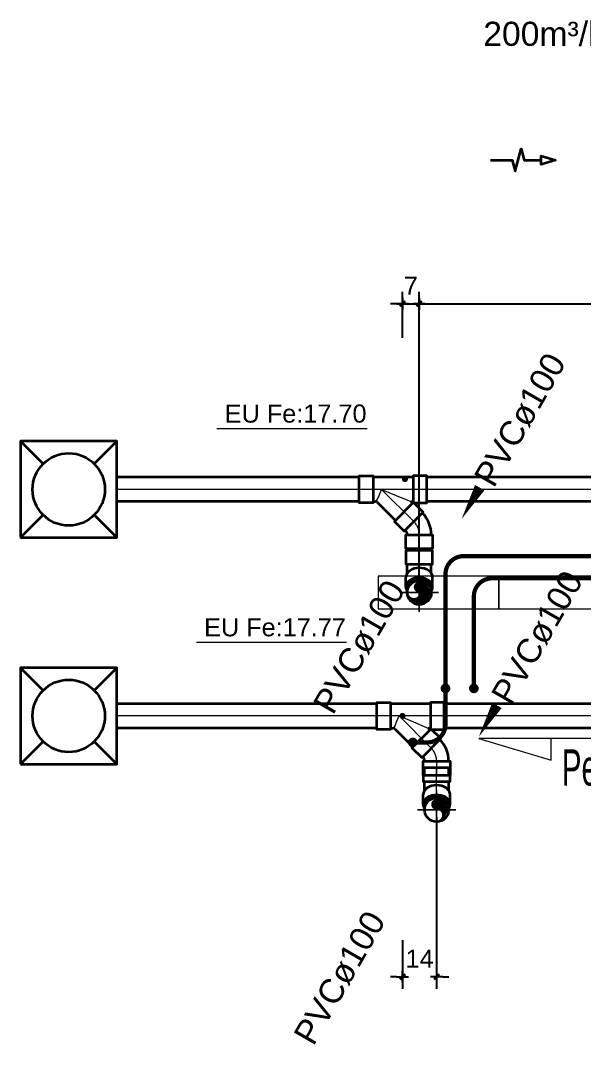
# Model space of a CAD drawing. Header units: metres. Extents: x -101133.8 to -101066.7, y -24899.3 to -24824.7.
# Drawn here: x -101113.208 to -101110.873, y -24844.081 to -24839.835 of the extents above; entities that cross this region are included whole.
import ezdxf
from ezdxf.enums import TextEntityAlignment as Align

# ---------------------------------------------------------------- set-up
doc = ezdxf.new("R2010")
doc.units = ezdxf.units.M
doc.header["$LTSCALE"] = 0.2
doc.header["$PDSIZE"] = -5
doc.linetypes.add('AXES', pattern=[50.8, 31.75, -6.35, 6.35, -6.35])
for name, color, linetype in [('CMT-COTATION DIVERS', 1, 'Continuous'), ('CMT-CVC-CTA1-REPRISE', 11, 'Continuous'), ('CMT-PLB-EC-U', 1, 'Continuous'), ('CMT-PLB-EF-U', 140, 'Continuous'), ('CMT-PLB-EU', 3, 'Continuous'), ('CMT-PLB-EV', 34, 'Continuous'), ('CMT-PLB-EV-SOUS DALLAGE', 1, 'Continuous'), ('OB7-Collecteur-EU', 6, 'Continuous')]:
    doc.layers.add(name, color=color, linetype=linetype)
doc.styles.add('Arial', font='arial.ttf')
doc.styles.get("Standard").update_dxf_attribs({"font": 'arial.ttf'})
doc.dimstyles.get("Standard").update_dxf_attribs({"dimtxt": 0.18, "dimasz": 0.18, "dimexe": 0.18, "dimexo": 0.0625, "dimgap": 0.09, "dimtad": 0, "dimtih": 1, "dimtoh": 1, "dimdec": 4, "dimzin": 0, "dimdsep": 46, "dimtxsty": 'Standard', "dimcen": 0.09, "dimadec": 0, "dimazin": 0, "dimtfac": 1, "dimtdec": 4, "dimtofl": 0, "dimtmove": 0, "dimatfit": 3, "dimfxl": 1, "dimtolj": 1, "dimtzin": 0, "dimarcsym": 0})

# ---------------------------------------------------------------- blocks, each defined once
blk = doc.blocks.new('COT-45')
at = {"color": 0}
for p, q in [((-1, 0), (1, 0)), ((0, -1), (0, 1))]:
    blk.add_line(p, q, dxfattribs=at)
at = {"color": 0, "const_width": 0.4}
blk.add_lwpolyline([(-0.44, -0.44), (0.44, 0.44)], dxfattribs=at)
blk = doc.blocks.new('*D92')
at = {"layer": 'CMT-COTATION DIVERS', "color": 0, "lineweight": -2}
for p, q in [((-101111.6233, -24841.1516), (-101111.6233, -24840.9595)), ((-101111.5541, -24842.1773), (-101111.5541, -24840.9595)), ((-101111.6483, -24841.0095), (-101111.6733, -24841.0095)), ((-101111.5291, -24841.0095), (-101111.5041, -24841.0095))]:
    blk.add_line(p, q, dxfattribs=at)
at = {"layer": 'Defpoints', "color": 0, "lineweight": 15}
for p in [(-101111.5541, -24841.0095), (-101111.6233, -24841.1816), (-101111.5541, -24842.2073)]:
    blk.add_point(p, dxfattribs=at)
at = {"layer": 'CMT-COTATION DIVERS', "color": 0, "lineweight": -2, "xscale": 0.025, "yscale": 0.025, "zscale": 0.025}
blk.add_blockref('COT-45', (-101111.6233, -24841.0095), dxfattribs=at)
at = {"layer": 'CMT-COTATION DIVERS', "color": 0, "lineweight": -2, "xscale": 0.025, "yscale": 0.025, "zscale": 0.025, "rotation": 180}
blk.add_blockref('COT-45', (-101111.5541, -24841.0095), dxfattribs=at)
at = {"layer": 'CMT-COTATION DIVERS', "color": 0, "lineweight": 15, "insert": (-101111.5887, -24840.9345), "char_height": 0.075, "attachment_point": 5}
blk.add_mtext('\\A1;7', dxfattribs=at)
blk = doc.blocks.new('*D93')
at = {"layer": 'CMT-COTATION DIVERS', "color": 0, "lineweight": -2}
for p, q in [((-101111.4819, -24843.1381), (-101111.4819, -24843.8507)), ((-101111.6233, -24843.6489), (-101111.6233, -24843.8507)), ((-101111.6483, -24843.8007), (-101111.6733, -24843.8007)), ((-101111.4569, -24843.8007), (-101111.4319, -24843.8007))]:
    blk.add_line(p, q, dxfattribs=at)
at = {"layer": 'Defpoints', "color": 0, "lineweight": 15}
for p in [(-101111.4819, -24843.1081), (-101111.6233, -24843.6189), (-101111.4819, -24843.8007)]:
    blk.add_point(p, dxfattribs=at)
at = {"layer": 'CMT-COTATION DIVERS', "color": 0, "lineweight": -2, "xscale": 0.025, "yscale": 0.025, "zscale": 0.025}
blk.add_blockref('COT-45', (-101111.6233, -24843.8007), dxfattribs=at)
at = {"layer": 'CMT-COTATION DIVERS', "color": 0, "lineweight": -2, "xscale": 0.025, "yscale": 0.025, "zscale": 0.025, "rotation": 180}
blk.add_blockref('COT-45', (-101111.4819, -24843.8007), dxfattribs=at)
at = {"layer": 'CMT-COTATION DIVERS', "color": 0, "lineweight": 15, "insert": (-101111.5526, -24843.7256), "char_height": 0.075, "attachment_point": 5}
blk.add_mtext('\\A1;14', dxfattribs=at)
blk = doc.blocks.new('*D94')
at = {"layer": 'CMT-COTATION DIVERS', "color": 0, "lineweight": -2}
for p, q in [((-101111.6233, -24841.1516), (-101111.6233, -24840.9595)), ((-101109.5476, -24842.689), (-101109.5476, -24840.9595)), ((-101111.5983, -24841.0095), (-101109.5726, -24841.0095))]:
    blk.add_line(p, q, dxfattribs=at)
at = {"layer": 'Defpoints', "color": 0, "lineweight": 15}
for p in [(-101109.5476, -24841.0095), (-101111.6233, -24841.1816), (-101109.5476, -24842.719)]:
    blk.add_point(p, dxfattribs=at)
at = {"layer": 'CMT-COTATION DIVERS', "color": 0, "lineweight": -2, "xscale": 0.025, "yscale": 0.025, "zscale": 0.025, "rotation": 180}
blk.add_blockref('COT-45', (-101111.6233, -24841.0095), dxfattribs=at)
at = {"layer": 'CMT-COTATION DIVERS', "color": 0, "lineweight": -2, "xscale": 0.025, "yscale": 0.025, "zscale": 0.025}
blk.add_blockref('COT-45', (-101109.5476, -24841.0095), dxfattribs=at)
at = {"layer": 'CMT-COTATION DIVERS', "color": 0, "lineweight": 15, "insert": (-101110.5855, -24840.9338), "char_height": 0.075, "attachment_point": 5}
blk.add_mtext('\\A1;208', dxfattribs=at)

msp = doc.modelspace()

# ---------------------------------------------------------------- linework, layer by layer
at = {"layer": 'CMT-CVC-CTA1-REPRISE', "linetype": 'Continuous', "lineweight": 35}
msp.add_lwpolyline([(-101111.2584, -24840.4137), (-101111.1684, -24840.4137), (-101111.156, -24840.46), (-101111.1311, -24840.3673), (-101111.1187, -24840.4137), (-101111.0484, -24840.4137), (-101111.0484, -24840.3957), (-101110.9884, -24840.4137), (-101111.0484, -24840.4317), (-101111.0484, -24840.4137)], dxfattribs=at)
at = {"layer": 'CMT-PLB-EC-U', "const_width": 0.0175}
msp.add_lwpolyline([(-101111.3275, -24842.2232, -0.414214), (-101111.2525, -24842.1482)], format="xyb", dxfattribs=at)
for points in [[(-101111.2525, -24842.1482), (-101107.2954, -24842.1482)], [(-101111.3275, -24842.6046), (-101111.3275, -24842.2232)]]:
    msp.add_lwpolyline(points, dxfattribs=at)
at = {"layer": 'CMT-PLB-EC-U', "const_width": 0.02}
msp.add_lwpolyline([(-101111.3275, -24842.6146, 1), (-101111.3275, -24842.5946, 1)], format="xyb", close=True, dxfattribs=at)
at = {"layer": 'CMT-PLB-EF-U', "const_width": 0.0175}
for points in [[(-101111.4452, -24842.1313, -0.414214), (-101111.3702, -24842.0563)], [(-101111.5202, -24842.8287, 0.414214), (-101111.4452, -24842.7537)]]:
    msp.add_lwpolyline(points, format="xyb", dxfattribs=at)
for points in [[(-101111.3702, -24842.0563), (-101107.1454, -24842.0563)], [(-101111.4452, -24842.7537), (-101111.4452, -24842.1313)], [(-101111.5811, -24842.8287), (-101111.5202, -24842.8287)]]:
    msp.add_lwpolyline(points, dxfattribs=at)
at = {"layer": 'CMT-PLB-EF-U', "const_width": 0.02}
for points in [[(-101111.4452, -24842.6146, -1), (-101111.4452, -24842.5946, -1)], [(-101111.5811, -24842.8387, -1), (-101111.5811, -24842.8187, -1)]]:
    msp.add_lwpolyline(points, format="xyb", close=True, dxfattribs=at)
at = {"layer": 'CMT-PLB-EU', "color": 8, "linetype": 'AXES', "lineweight": 20}
for p, q in [((-101111.5541, -24842.1273), (-101111.5541, -24842.2873)), ((-101111.4741, -24842.2073), (-101111.6341, -24842.2073))]:
    msp.add_line(p, q, dxfattribs=at)
at = {"layer": 'CMT-PLB-EU', "linetype": 'Continuous', "lineweight": 20}
for points in [[(-101111.7241, -24842.2748), (-101111.2241, -24842.2748), (-101111.2241, -24842.1398), (-101111.7241, -24842.1398)], [(-101111.2241, -24842.2748), (-101110.7241, -24842.2748), (-101110.7241, -24842.1398), (-101111.2241, -24842.1398)]]:
    msp.add_lwpolyline(points, close=True, dxfattribs=at)
at = {"layer": 'CMT-PLB-EU', "color": 8, "linetype": 'Continuous', "lineweight": 20}
msp.add_lwpolyline([(-101111.5541, -24842.1653, 0.006, 0.006, -0.414214), (-101111.5121, -24842.2073, 0.006, 0, -0.394163), (-101111.5541, -24842.2523, 0, 0.006, 1.001955), (-101111.5541, -24842.2043, 0, 0, 0), (-101111.5541, -24842.196, 0.0225, 0.0225, -1), (-101111.5541, -24842.1735, 0, 0, 0), (-101111.5654, -24842.1848, 0, 0, 0), (-101111.5541, -24842.1848, 0.033, 0.033, -0.414214), (-101111.5316, -24842.2073, 0, 0, 0), (-101111.5331, -24842.196, 0.03, 0, -0.468375), (-101111.5391, -24842.248, 0, 0, 0)], format="xyseb", dxfattribs=at)
at = {"layer": 'CMT-PLB-EU', "linetype": 'Continuous', "lineweight": 20}
msp.add_lwpolyline([(-101111.5791, -24842.2506, 0, 0, 0), (-101111.7291, -24842.5104, 0.045, 0, 0), (-101111.8041, -24842.6403, 0, 0, 0)], format="xyseb", dxfattribs=at)
msp.add_circle((-101111.5541, -24842.2073), 0.05, dxfattribs=at)
msp.add_circle((-101111.5541, -24842.2073), 0.05, dxfattribs=at)
msp.add_circle((-101111.5541, -24842.2073), 0.05, dxfattribs=at)
at = {"layer": 'CMT-PLB-EV', "color": 8, "linetype": 'AXES', "lineweight": 20}
for p, q in [((-101111.4819, -24843.0281), (-101111.4819, -24843.1881)), ((-101111.4019, -24843.1081), (-101111.5619, -24843.1081))]:
    msp.add_line(p, q, dxfattribs=at)
at = {"layer": 'CMT-PLB-EV', "color": 8, "linetype": 'Continuous', "lineweight": 20}
msp.add_lwpolyline([(-101111.4819, -24843.0661, 0.006, 0.006, -0.414214), (-101111.4399, -24843.1081, 0.006, 0, -0.394163), (-101111.4819, -24843.1531, 0, 0.006, 1.001955), (-101111.4819, -24843.1051, 0, 0, 0), (-101111.4819, -24843.0969, 0.0225, 0.0225, -1), (-101111.4819, -24843.0744, 0, 0, 0), (-101111.4932, -24843.0856, 0, 0, 0), (-101111.4819, -24843.0856, 0.033, 0.033, -0.414214), (-101111.4594, -24843.1081, 0, 0, 0), (-101111.4609, -24843.0969, 0.03, 0, -0.468375), (-101111.4669, -24843.1489, 0, 0, 0)], format="xyseb", dxfattribs=at)
at = {"layer": 'CMT-PLB-EV', "linetype": 'Continuous', "lineweight": 20}
msp.add_lwpolyline([(-101111.5069, -24843.1514, 0, 0, 0), (-101111.6569, -24843.4112, 0.045, 0, 0), (-101111.7319, -24843.5411, 0, 0, 0)], format="xyseb", dxfattribs=at)
at = {"layer": 'CMT-PLB-EV', "lineweight": 35}
msp.add_circle((-101111.4819, -24843.1081), 0.05, dxfattribs=at)
at = {"layer": 'CMT-PLB-EV-SOUS DALLAGE', "linetype": 'Continuous', "lineweight": 20}
for p, q in [((-101112.393, -24841.5263), (-101111.7703, -24841.5263)), ((-101112.4785, -24842.4126), (-101111.8556, -24842.4126))]:
    msp.add_line(p, q, dxfattribs=at)
at = {"layer": 'CMT-PLB-EV-SOUS DALLAGE', "lineweight": 35}
for p, q in [((-101113.2078, -24841.5794), (-101113.1139, -24841.6733)), ((-101112.8078, -24841.5794), (-101112.9018, -24841.6733)), ((-101111.8028, -24841.7294), (-101112.8078, -24841.7294)), ((-101111.8028, -24841.8294), (-101111.8028, -24841.7294)), ((-101111.7458, -24841.7294), (-101111.7458, -24841.8294)), ((-101111.5794, -24841.7294), (-101111.7458, -24841.7294)), ((-101111.5794, -24841.7294), (-101111.5794, -24841.8294)), ((-101107.4243, -24841.7294), (-101111.5224, -24841.7294)), ((-101111.5224, -24841.8294), (-101111.5224, -24841.7294)), ((-101111.8028, -24841.8294), (-101112.8078, -24841.8294)), ((-101111.7458, -24841.8294), (-101111.735, -24841.8294)), ((-101111.7279, -24841.8323), (-101111.6523, -24841.9079)), ((-101111.5816, -24841.8372), (-101111.6523, -24841.9079)), ((-101111.6523, -24841.9079), (-101111.5816, -24841.8372)), ((-101111.5894, -24841.8294), (-101111.5794, -24841.8294)), ((-101111.5894, -24841.8294), (-101111.5816, -24841.8372)), ((-101111.5816, -24841.8372), (-101111.5816, -24841.8372)), ((-101107.4243, -24841.8294), (-101111.5224, -24841.8294)), ((-101113.1139, -24841.8855), (-101113.2078, -24841.9794)), ((-101112.9018, -24841.8855), (-101112.8078, -24841.9794)), ((-101111.612, -24841.9482), (-101111.5413, -24841.8775)), ((-101111.612, -24841.9482), (-101111.5413, -24841.8775)), ((-101111.612, -24841.9482), (-101111.612, -24841.9482)), ((-101111.6041, -24841.9673), (-101111.5041, -24841.9673)), ((-101111.6041, -24842.0243), (-101111.6041, -24842.033)), ((-101111.6041, -24842.0243), (-101111.5041, -24842.0243)), ((-101111.5041, -24842.033), (-101111.6041, -24842.033)), ((-101111.5041, -24842.0243), (-101111.5041, -24842.033)), ((-101111.6041, -24842.1271), (-101111.6041, -24842.09)), ((-101111.6041, -24842.09), (-101111.5041, -24842.09)), ((-101111.5041, -24842.1271), (-101111.5041, -24842.09)), ((-101111.6098, -24842.1847), (-101111.6098, -24842.1444)), ((-101111.4984, -24842.1847), (-101111.4984, -24842.1444)), ((-101111.6041, -24842.2073), (-101111.6041, -24842.1847)), ((-101111.5041, -24842.2073), (-101111.5041, -24842.1847)), ((-101113.2078, -24842.519), (-101113.1139, -24842.6129)), ((-101112.8078, -24842.519), (-101112.9018, -24842.6129)), ((-101111.7306, -24842.669), (-101112.8078, -24842.669)), ((-101111.7306, -24842.769), (-101111.7306, -24842.669)), ((-101111.6736, -24842.669), (-101111.6736, -24842.769)), ((-101111.5072, -24842.669), (-101111.6736, -24842.669)), ((-101111.5072, -24842.669), (-101111.5072, -24842.769)), ((-101106.3903, -24842.669), (-101111.4502, -24842.669)), ((-101111.4502, -24842.769), (-101111.4502, -24842.669)), ((-101111.7306, -24842.769), (-101112.8078, -24842.769)), ((-101111.6736, -24842.769), (-101111.6628, -24842.769)), ((-101111.6557, -24842.7719), (-101111.5801, -24842.8475)), ((-101111.5094, -24842.7768), (-101111.5801, -24842.8475)), ((-101111.5801, -24842.8475), (-101111.5094, -24842.7768)), ((-101111.5172, -24842.769), (-101111.5072, -24842.769)), ((-101111.5172, -24842.769), (-101111.5094, -24842.7768)), ((-101111.5094, -24842.7768), (-101111.5094, -24842.7768)), ((-101106.3903, -24842.769), (-101111.4502, -24842.769)), ((-101113.1139, -24842.825), (-101113.2078, -24842.919)), ((-101112.9018, -24842.825), (-101112.8078, -24842.919)), ((-101111.5398, -24842.8878), (-101111.4691, -24842.8171)), ((-101111.5398, -24842.8878), (-101111.4691, -24842.8171)), ((-101111.5398, -24842.8878), (-101111.5398, -24842.8878)), ((-101111.5319, -24842.9069), (-101111.4319, -24842.9069)), ((-101111.5319, -24842.9639), (-101111.5319, -24842.9338)), ((-101111.4319, -24842.9338), (-101111.5319, -24842.9338)), ((-101111.5319, -24842.9639), (-101111.4319, -24842.9639)), ((-101111.4319, -24842.9639), (-101111.4319, -24842.9338)), ((-101111.5319, -24843.0279), (-101111.5319, -24842.9908)), ((-101111.5319, -24842.9908), (-101111.4319, -24842.9908)), ((-101111.4319, -24843.0279), (-101111.4319, -24842.9908)), ((-101111.5376, -24843.0856), (-101111.5376, -24843.0453)), ((-101111.4262, -24843.0856), (-101111.4262, -24843.0453)), ((-101111.5319, -24843.1081), (-101111.5319, -24843.0856)), ((-101111.4319, -24843.1081), (-101111.4319, -24843.0856))]:
    msp.add_line(p, q, dxfattribs=at)
at = {"layer": 'CMT-PLB-EV-SOUS DALLAGE', "color": 8, "linetype": 'AXES', "lineweight": 20}
for p, q in [((-101111.8028, -24841.7794), (-101112.8078, -24841.7794)), ((-101111.5224, -24841.7794), (-101111.8028, -24841.7794)), ((-101111.7101, -24841.7794), (-101111.5767, -24841.9128)), ((-101107.4243, -24841.7794), (-101111.5224, -24841.7794)), ((-101111.5767, -24841.9128), (-101111.617, -24841.8725)), ((-101111.5767, -24841.9128), (-101111.617, -24841.8725)), ((-101111.5541, -24841.9673), (-101111.5541, -24842.0243)), ((-101111.5541, -24842.0243), (-101111.5541, -24842.033)), ((-101111.5541, -24842.2873), (-101111.5541, -24842.033)), ((-101111.6341, -24842.2073), (-101111.4741, -24842.2073)), ((-101111.7306, -24842.719), (-101112.8078, -24842.719)), ((-101111.4502, -24842.719), (-101111.7306, -24842.719)), ((-101111.6379, -24842.719), (-101111.5045, -24842.8524)), ((-101106.3903, -24842.719), (-101111.4502, -24842.719)), ((-101111.5045, -24842.8524), (-101111.5448, -24842.8121)), ((-101111.5045, -24842.8524), (-101111.5448, -24842.8121)), ((-101111.4819, -24842.9069), (-101111.4819, -24842.9639)), ((-101111.4819, -24842.9639), (-101111.4819, -24842.9338)), ((-101111.4819, -24843.1881), (-101111.4819, -24842.9338)), ((-101111.5619, -24843.1081), (-101111.4019, -24843.1081))]:
    msp.add_line(p, q, dxfattribs=at)
at = {"layer": 'CMT-PLB-EV-SOUS DALLAGE', "linetype": 'Continuous', "lineweight": 20}
for points in [[(-101111.6071, -24841.7368, 0.0125, 0.0125, 1), (-101111.6196, -24841.7368, 0.0125, 0.0125, 1), (-101111.6071, -24841.7368, 0, 0, 0), (-101111.6133, -24841.7368, 0, 0, 0), (-101111.7703, -24841.5263, 0, 0, 0)], [(-101111.5282, -24842.1618, 0, 0, 0), (-101111.3782, -24841.902, 0, 0.045, 0), (-101111.3032, -24841.7721, 0.045, 0.045, 0)], [(-101111.6171, -24842.719, 0.0125, 0.0125, 1), (-101111.6296, -24842.719, 0.0125, 0.0125, 1), (-101111.6171, -24842.719, 0, 0, 0), (-101111.6233, -24842.719, 0, 0, 0), (-101111.8556, -24842.4126, 0, 0, 0)], [(-101111.4569, -24843.0648, 0, 0, 0), (-101111.3069, -24842.805, 0, 0.045, 0), (-101111.2319, -24842.6751, 0.045, 0.045, 0)]]:
    msp.add_lwpolyline(points, format="xyseb", dxfattribs=at)
at = {"layer": 'CMT-PLB-EV-SOUS DALLAGE', "lineweight": 35}
for points in [[(-101113.2078, -24841.9794), (-101112.8078, -24841.9794), (-101112.8078, -24841.5794), (-101113.2078, -24841.5794)], [(-101113.2078, -24842.919), (-101112.8078, -24842.919), (-101112.8078, -24842.519), (-101113.2078, -24842.519)]]:
    msp.add_lwpolyline(points, close=True, dxfattribs=at)
for points in [[(-101111.8028, -24841.7294), (-101111.8028, -24841.7237), (-101111.7458, -24841.7237), (-101111.7458, -24841.7294)], [(-101111.5224, -24841.7294), (-101111.5224, -24841.7237), (-101111.5794, -24841.7237), (-101111.5794, -24841.7294)], [(-101111.7458, -24841.8294), (-101111.7458, -24841.8351), (-101111.8028, -24841.8351), (-101111.8028, -24841.8294)], [(-101111.5413, -24841.8775), (-101111.5373, -24841.8735), (-101111.5776, -24841.8331), (-101111.5816, -24841.8372)], [(-101111.5413, -24841.8775), (-101111.5373, -24841.8735), (-101111.5776, -24841.8331), (-101111.5816, -24841.8372)], [(-101111.5794, -24841.8294), (-101111.5794, -24841.8351), (-101111.5224, -24841.8351), (-101111.5224, -24841.8294)], [(-101111.6523, -24841.9079), (-101111.6564, -24841.9119), (-101111.6161, -24841.9522), (-101111.612, -24841.9482)], [(-101111.6523, -24841.9079), (-101111.6564, -24841.9119), (-101111.6161, -24841.9522), (-101111.612, -24841.9482)], [(-101111.6041, -24842.0243), (-101111.6098, -24842.0243), (-101111.6098, -24841.9673), (-101111.6041, -24841.9673)], [(-101111.5041, -24841.9673), (-101111.4984, -24841.9673), (-101111.4984, -24842.0243), (-101111.5041, -24842.0243)], [(-101111.6041, -24842.033), (-101111.6098, -24842.033), (-101111.6098, -24842.09), (-101111.6041, -24842.09)], [(-101111.5041, -24842.09), (-101111.4984, -24842.09), (-101111.4984, -24842.033), (-101111.5041, -24842.033)], [(-101111.7306, -24842.669), (-101111.7306, -24842.6633), (-101111.6736, -24842.6633), (-101111.6736, -24842.669)], [(-101111.4502, -24842.669), (-101111.4502, -24842.6633), (-101111.5072, -24842.6633), (-101111.5072, -24842.669)], [(-101111.6736, -24842.769), (-101111.6736, -24842.7747), (-101111.7306, -24842.7747), (-101111.7306, -24842.769)], [(-101111.4691, -24842.8171), (-101111.4651, -24842.813), (-101111.5054, -24842.7727), (-101111.5094, -24842.7768)], [(-101111.4691, -24842.8171), (-101111.4651, -24842.813), (-101111.5054, -24842.7727), (-101111.5094, -24842.7768)], [(-101111.5072, -24842.769), (-101111.5072, -24842.7747), (-101111.4502, -24842.7747), (-101111.4502, -24842.769)], [(-101111.5801, -24842.8475), (-101111.5842, -24842.8515), (-101111.5439, -24842.8918), (-101111.5398, -24842.8878)], [(-101111.5801, -24842.8475), (-101111.5842, -24842.8515), (-101111.5439, -24842.8918), (-101111.5398, -24842.8878)], [(-101111.5319, -24842.9639), (-101111.5376, -24842.9639), (-101111.5376, -24842.9069), (-101111.5319, -24842.9069)], [(-101111.4319, -24842.9069), (-101111.4262, -24842.9069), (-101111.4262, -24842.9639), (-101111.4319, -24842.9639)], [(-101111.5319, -24842.9338), (-101111.5376, -24842.9338), (-101111.5376, -24842.9908), (-101111.5319, -24842.9908)], [(-101111.4319, -24842.9908), (-101111.4262, -24842.9908), (-101111.4262, -24842.9338), (-101111.4319, -24842.9338)]]:
    msp.add_lwpolyline(points, dxfattribs=at)
at = {"layer": 'CMT-PLB-EV-SOUS DALLAGE', "color": 8, "linetype": 'Continuous', "lineweight": 20}
for points in [[(-101111.7408, -24841.8294), (-101111.7281, -24841.8227), (-101111.7205, -24841.8044), (-101111.7101, -24841.7794), (-101111.6498, -24841.8044), (-101111.6056, -24841.8227), (-101111.5894, -24841.8294)], [(-101111.6686, -24842.769), (-101111.6559, -24842.7623), (-101111.6483, -24842.744), (-101111.6379, -24842.719), (-101111.5776, -24842.744), (-101111.5334, -24842.7623), (-101111.5172, -24842.769)]]:
    msp.add_lwpolyline(points, dxfattribs=at)
for points in [[(-101111.5121, -24842.2073, 0.006, 0.006, -0.414214), (-101111.5541, -24842.2493, 0.006, 0, -0.394163), (-101111.5991, -24842.2073, 0, 0.006, 1.001955), (-101111.5511, -24842.2073, 0, 0, 0), (-101111.5429, -24842.2073, 0.0225, 0.0225, -1), (-101111.5204, -24842.2073, 0, 0, 0), (-101111.5316, -24842.196, 0, 0, 0), (-101111.5316, -24842.2073, 0.033, 0.033, -0.414214), (-101111.5541, -24842.2298, 0, 0, 0), (-101111.5429, -24842.2283, 0.03, 0, -0.468375), (-101111.5949, -24842.2223, 0, 0, 0)], [(-101111.4819, -24843.0661, 0.006, 0.006, -0.414214), (-101111.4399, -24843.1081, 0.006, 0, -0.394163), (-101111.4819, -24843.1531, 0, 0.006, 1.001955), (-101111.4819, -24843.1051, 0, 0, 0), (-101111.4819, -24843.0969, 0.0225, 0.0225, -1), (-101111.4819, -24843.0744, 0, 0, 0), (-101111.4932, -24843.0856, 0, 0, 0), (-101111.4819, -24843.0856, 0.033, 0.033, -0.414214), (-101111.4594, -24843.1081, 0, 0, 0), (-101111.4609, -24843.0969, 0.03, 0, -0.468375), (-101111.4669, -24843.1489, 0, 0, 0)]]:
    msp.add_lwpolyline(points, format="xyseb", dxfattribs=at)
at = {"layer": 'CMT-PLB-EV-SOUS DALLAGE', "linetype": 'Continuous', "lineweight": 20, "ltscale": 1.014}
msp.add_lwpolyline([(-101110.1075, -24842.8124), (-101111.3075, -24842.8124), (-101111.0075, -24842.9024), (-101111.0075, -24842.8124)], dxfattribs=at)
at = {"layer": 'CMT-PLB-EV-SOUS DALLAGE', "lineweight": 35}
for centre, radius in [((-101113.0078, -24841.7794), 0.15), ((-101111.5541, -24842.2073), 0.05), ((-101113.0078, -24842.719), 0.15), ((-101111.4819, -24843.1081), 0.05)]:
    msp.add_circle(centre, radius, dxfattribs=at)
for centre, radius, start, end in [((-101111.735, -24841.8394), 0.01, 45, 90), ((-101111.6311, -24841.9673), 0.127, 360, 45), ((-101111.6311, -24841.9673), 0.027, 360, 45), ((-101111.6628, -24842.779), 0.01, 45, 90), ((-101111.5589, -24842.9069), 0.127, 360, 45), ((-101111.5589, -24842.9069), 0.027, 0, 45)]:
    msp.add_arc(centre, radius, start, end, dxfattribs=at)
at = {"layer": 'CMT-PLB-EV-SOUS DALLAGE', "color": 8, "linetype": 'AXES', "lineweight": 20}
for centre in [(-101111.6311, -24841.9673), (-101111.5589, -24842.9069)]:
    msp.add_arc(centre, 0.077, 360, 45, dxfattribs=at)
at = {"layer": 'CMT-PLB-EV-SOUS DALLAGE', "lineweight": 35}
for centre, major_axis, start_param, end_param in [((-101111.5541, -24842.1444), (-0.0557, 0), 3.141593, 6.283185), ((-101111.5541, -24842.1847), (-0.0557, 0), 2.685241, 6.739537), ((-101111.5541, -24842.1847), (-0.05, 0), 3.141593, 6.283185), ((-101111.4819, -24843.0453), (-0.0557, 0), 3.141593, 6.283185), ((-101111.4819, -24843.0856), (-0.0557, 0), 2.685241, 6.739537), ((-101111.4819, -24843.0856), (-0.05, 0), 3.141593, 6.283185)]:
    msp.add_ellipse(centre, major_axis=major_axis, ratio=0.707107, start_param=start_param, end_param=end_param, dxfattribs=at)
at = {"layer": 'OB7-Collecteur-EU', "const_width": 0.05}
msp.add_lwpolyline([(-101112.6707, -24840.507), (-101112.6707, -24840.507)], close=True, dxfattribs=at)

# ---------------------------------------------------------------- texts
at = {"layer": 'CMT-CVC-CTA1-REPRISE', "linetype": 'Continuous', "lineweight": 35, "insert": (-101111.2886, -24839.8909), "char_height": 0.1, "attachment_point": 4, "style": 'Arial'}
msp.add_mtext('200m³/h', dxfattribs=at)
at = {"layer": 'CMT-PLB-EU', "linetype": 'Continuous', "lineweight": 20, "insert": (-101111.9541, -24842.6946), "char_height": 0.1, "attachment_point": 4, "rotation": 60, "style": 'Arial'}
msp.add_mtext('PVCø100', dxfattribs=at)
at = {"layer": 'CMT-PLB-EV', "linetype": 'Continuous', "lineweight": 20, "insert": (-101112.0353, -24844.0671), "char_height": 0.1, "attachment_point": 4, "rotation": 60, "style": 'Arial'}
msp.add_mtext('PVCø100', dxfattribs=at)
at = {"layer": 'CMT-PLB-EV-SOUS DALLAGE', "ltscale": 1.015, "style": 'Arial', "width": 0.582638}
msp.add_text('Pente 2.0 cm/m', height=0.15, dxfattribs=at).set_placement((-101110.9625, -24843.0074), (-101110.1075, -24843.0074), align=Align.FIT)
at = {"layer": 'CMT-PLB-EV-SOUS DALLAGE', "linetype": 'Continuous', "lineweight": 20, "char_height": 0.1, "attachment_point": 4, "rotation": 60, "style": 'Arial'}
for insert in [(-101111.2872, -24841.7529), (-101111.2159, -24842.6559)]:
    msp.add_mtext('PVCø100', dxfattribs=dict(at, insert=insert))
at = {"layer": 'CMT-PLB-EV-SOUS DALLAGE', "lineweight": 15, "char_height": 0.075, "attachment_point": 4, "style": 'Arial'}
for s, insert in [('EU Fe:17.70', (-101112.3608, -24841.4655)), ('EU Fe:17.77', (-101112.4464, -24842.3517))]:
    msp.add_mtext(s, dxfattribs=dict(at, insert=insert))

# ---------------------------------------------------------------- dimensions: what is measured, and where the dimension line sits
at = {"layer": 'CMT-COTATION DIVERS', "lineweight": 15}
for base, p1, p2, picture, middle in [((-101111.5541, -24841.0095), (-101111.6233, -24841.1816), (-101111.5541, -24842.2073), '*D92', (-101111.5887, -24840.9345)), ((-101109.5476, -24841.0095), (-101111.6233, -24841.1816), (-101109.5476, -24842.719), '*D94', (-101110.5855, -24840.9338)), ((-101111.4819, -24843.8007), (-101111.6233, -24843.6189), (-101111.4819, -24843.1081), '*D93', (-101111.5526, -24843.7256))]:
    dim = msp.add_linear_dim(base=base, p1=p1, p2=p2, dimstyle='Standard', override={"dimscale": 0.05, "dimtxt": 1.5, "dimasz": 0.5, "dimexe": 1, "dimexo": 0.6, "dimgap": 0.75, "dimtad": 1, "dimtih": 0, "dimtoh": 0, "dimdec": 0, "dimlfac": 100, "dimblk": 'COT-45', "dimcen": 0, "dimadec": 2, "dimazin": 2, "dimtdec": 2, "dimtix": 1, "dimtmove": 1, "dimfrac": 1}, dxfattribs=at)
    dim.commit()
    dim.dimension.update_dxf_attribs({"geometry": picture, "text_midpoint": middle})

doc.saveas('drawing.dxf')
